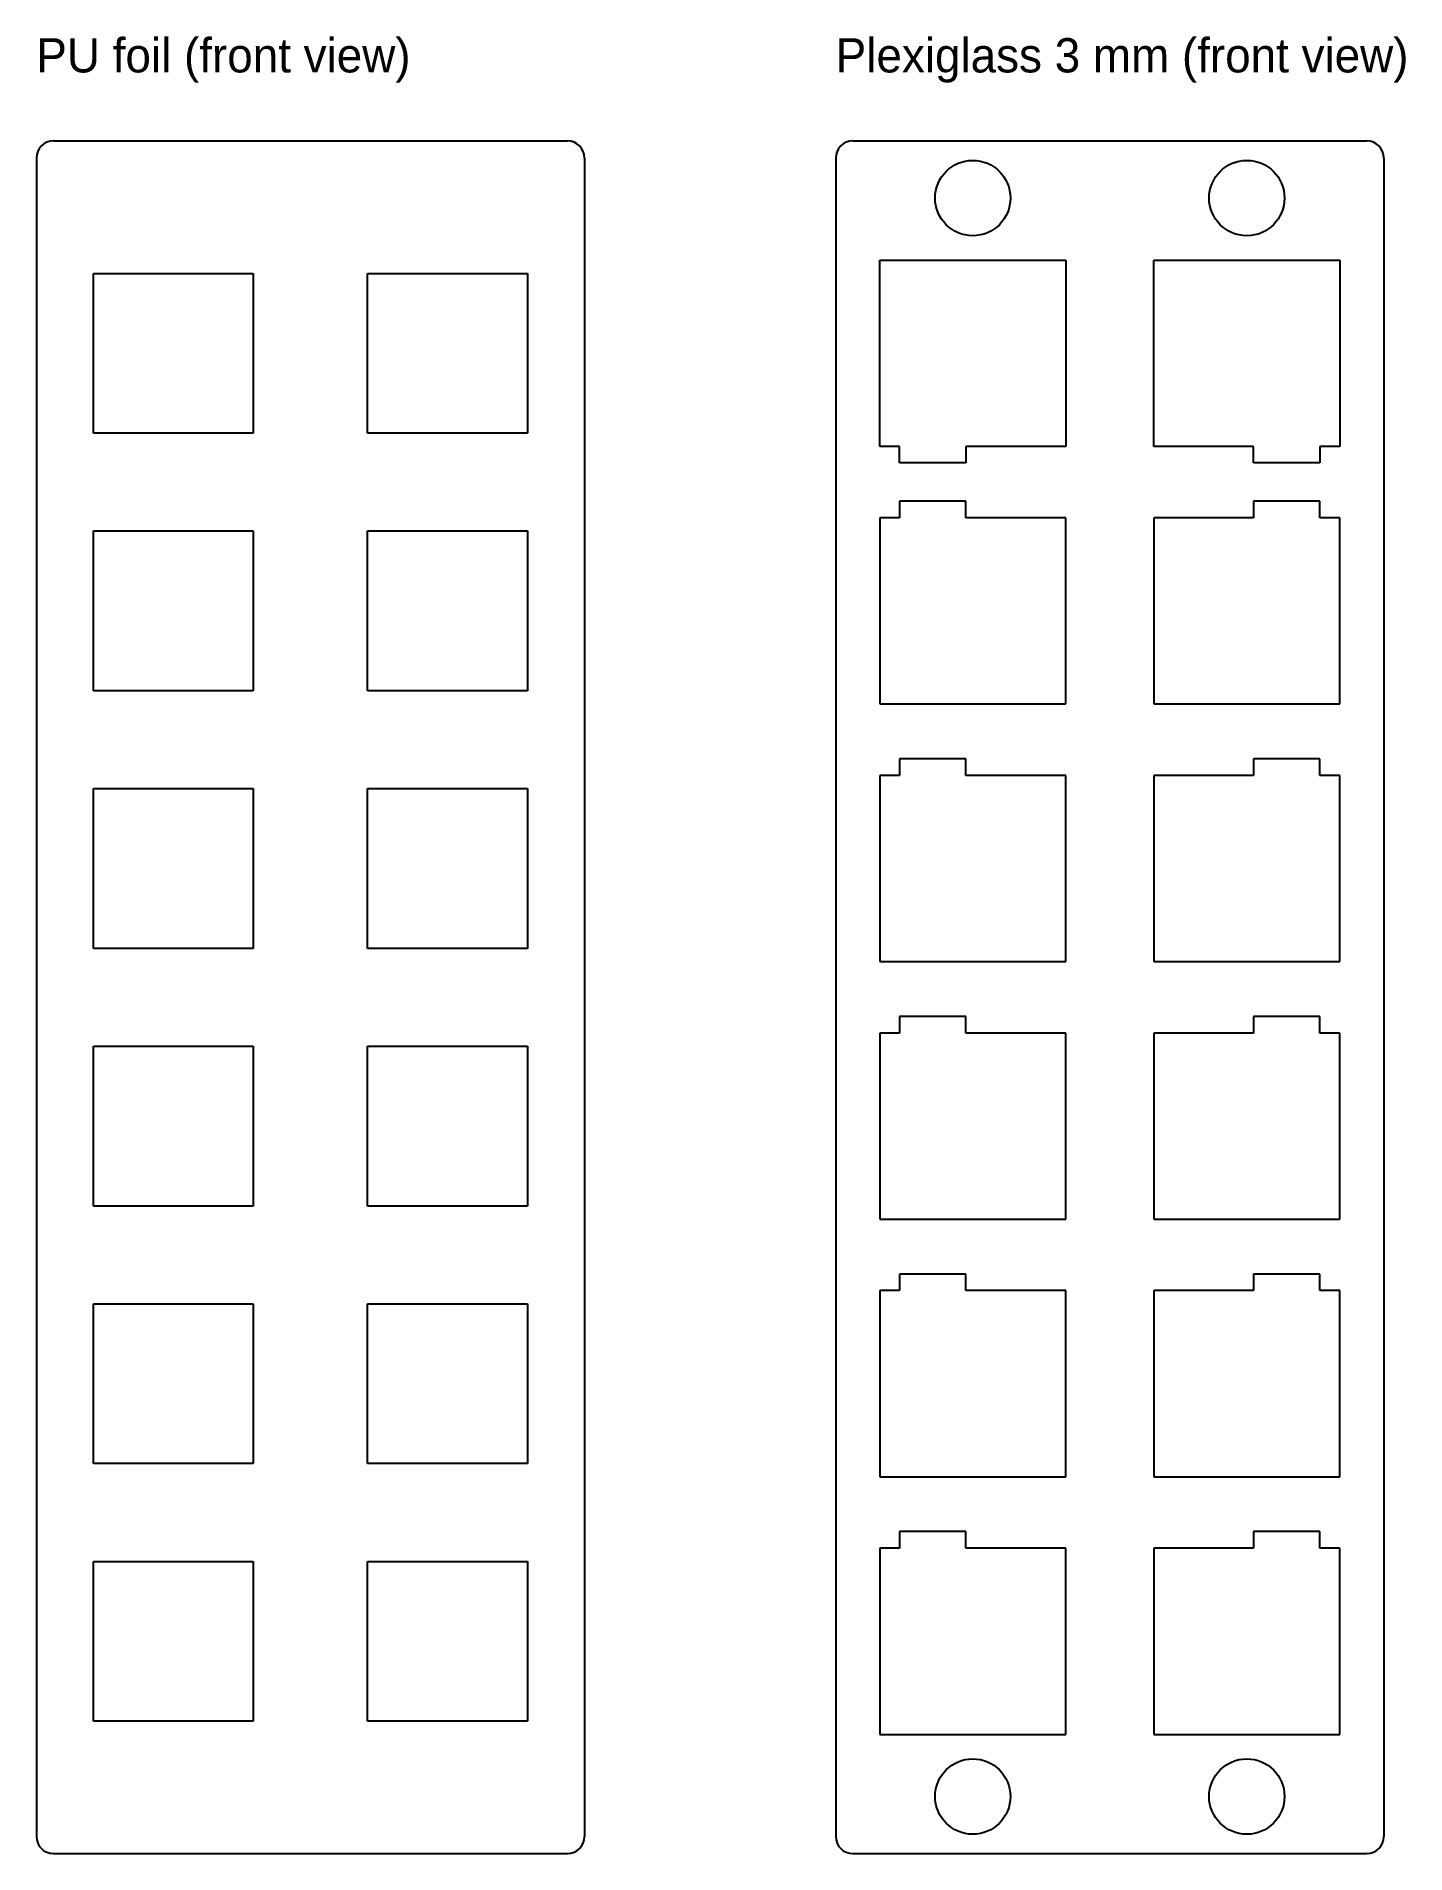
# Model space of a CAD drawing. Header units: millimetres. Extents: x -24 to 96, y -75 to 84.
import ezdxf

# ---------------------------------------------------------------- set-up
doc = ezdxf.new("R2010")
doc.units = ezdxf.units.MM

msp = doc.modelspace()

# ---------------------------------------------------------------- linework, layer by layer
at = {"layer": 'FOIL_KEY_FIELD_14'}
for p, q in [((-19, 63.4), (-5, 63.4)), ((-19, 49.4), (-19, 63.4)), ((-5, 63.4), (-5, 49.4)), ((5, 63.4), (19, 63.4)), ((5, 49.4), (5, 63.4)), ((19, 63.4), (19, 49.4)), ((-5, 49.4), (-19, 49.4)), ((19, 49.4), (5, 49.4)), ((-19, 40.84), (-5, 40.84)), ((-19, 26.84), (-19, 40.84)), ((-5, 40.84), (-5, 26.84)), ((5, 40.84), (19, 40.84)), ((5, 26.84), (5, 40.84)), ((19, 40.84), (19, 26.84)), ((-5, 26.84), (-19, 26.84)), ((19, 26.84), (5, 26.84)), ((-19, 18.28), (-5, 18.28)), ((-19, 4.28), (-19, 18.28)), ((-5, 18.28), (-5, 4.28)), ((5, 18.28), (19, 18.28)), ((5, 4.28), (5, 18.28)), ((19, 18.28), (19, 4.28)), ((-5, 4.28), (-19, 4.28)), ((19, 4.28), (5, 4.28)), ((-19, -4.28), (-5, -4.28)), ((-19, -18.28), (-19, -4.28)), ((-5, -4.28), (-5, -18.28)), ((5, -4.28), (19, -4.28)), ((5, -18.28), (5, -4.28)), ((19, -4.28), (19, -18.28)), ((-5, -18.28), (-19, -18.28)), ((19, -18.28), (5, -18.28)), ((-19, -26.84), (-5, -26.84)), ((-19, -40.84), (-19, -26.84)), ((-5, -26.84), (-5, -40.84)), ((5, -26.84), (19, -26.84)), ((5, -40.84), (5, -26.84)), ((19, -26.84), (19, -40.84)), ((-5, -40.84), (-19, -40.84)), ((19, -40.84), (5, -40.84)), ((-19, -49.4), (-5, -49.4)), ((-19, -63.4), (-19, -49.4)), ((-5, -49.4), (-5, -63.4)), ((5, -49.4), (19, -49.4)), ((5, -63.4), (5, -49.4)), ((19, -49.4), (19, -63.4)), ((-5, -63.4), (-19, -63.4)), ((19, -63.4), (5, -63.4))]:
    msp.add_line(p, q, dxfattribs=at)
at = {"layer": 'FOIL_OUTLINE'}
for p, q in [((-22.5, 75), (22.5, 75)), ((-24, 73.5), (-24, -73.5)), ((24, 73.5), (24, -73.5)), ((-22.5, -75), (22.5, -75))]:
    msp.add_line(p, q, dxfattribs=at)
for centre, start, end in [((-22.5, 73.5), 90, 180), ((22.5, 73.5), 0, 90), ((-22.5, -73.5), 180, 270), ((22.5, -73.5), 270, 360)]:
    msp.add_arc(centre, 1.5, start, end, dxfattribs=at)
at = {"layer": 'PG_CUT_HOLE_6_6'}
for centre in [(58, 70), (82, 70), (58, -70), (82, -70)]:
    msp.add_circle(centre, 3.3, dxfattribs=at)
at = {"layer": 'PG_CUT_POCKET'}
for p, q in [((49.85, 64.55), (66.15, 64.55)), ((49.85, 48.25), (49.85, 64.55)), ((66.15, 64.55), (66.15, 48.25)), ((73.85, 64.55), (90.15, 64.55)), ((73.85, 48.25), (73.85, 64.55)), ((90.15, 64.55), (90.15, 48.25)), ((51.6, 48.25), (49.85, 48.25)), ((51.6, 46.8), (51.6, 48.25)), ((66.15, 48.25), (57.4, 48.25)), ((57.4, 48.25), (57.4, 46.8)), ((82.6, 48.25), (73.85, 48.25)), ((82.6, 46.8), (82.6, 48.25)), ((90.15, 48.25), (88.4, 48.25)), ((88.4, 48.25), (88.4, 46.8)), ((57.4, 46.8), (51.6, 46.8)), ((88.4, 46.8), (82.6, 46.8)), ((57.4, 43.44), (51.6, 43.44)), ((51.6, 43.44), (51.6, 41.99)), ((57.4, 41.99), (57.4, 43.44)), ((88.4, 43.44), (82.6, 43.44)), ((82.6, 43.44), (82.6, 41.99)), ((88.4, 41.99), (88.4, 43.44)), ((51.6, 41.99), (49.85, 41.99)), ((49.85, 41.99), (49.85, 25.69)), ((66.15, 41.99), (57.4, 41.99)), ((66.15, 25.69), (66.15, 41.99)), ((82.6, 41.99), (73.85, 41.99)), ((73.85, 41.99), (73.85, 25.69)), ((90.15, 41.99), (88.4, 41.99)), ((90.15, 25.69), (90.15, 41.99)), ((49.85, 25.69), (66.15, 25.69)), ((73.85, 25.69), (90.15, 25.69)), ((57.4, 20.88), (51.6, 20.88)), ((51.6, 20.88), (51.6, 19.43)), ((57.4, 19.43), (57.4, 20.88)), ((88.4, 20.88), (82.6, 20.88)), ((82.6, 20.88), (82.6, 19.43)), ((88.4, 19.43), (88.4, 20.88)), ((51.6, 19.43), (49.85, 19.43)), ((49.85, 19.43), (49.85, 3.13)), ((66.15, 19.43), (57.4, 19.43)), ((66.15, 3.13), (66.15, 19.43)), ((82.6, 19.43), (73.85, 19.43)), ((73.85, 19.43), (73.85, 3.13)), ((90.15, 19.43), (88.4, 19.43)), ((90.15, 3.13), (90.15, 19.43)), ((49.85, 3.13), (66.15, 3.13)), ((73.85, 3.13), (90.15, 3.13)), ((51.6, -3.13), (49.85, -3.13)), ((49.85, -3.13), (49.85, -19.43)), ((57.4, -1.68), (51.6, -1.68)), ((51.6, -1.68), (51.6, -3.13)), ((57.4, -3.13), (57.4, -1.68)), ((66.15, -3.13), (57.4, -3.13)), ((66.15, -19.43), (66.15, -3.13)), ((82.6, -3.13), (73.85, -3.13)), ((73.85, -3.13), (73.85, -19.43)), ((88.4, -1.68), (82.6, -1.68)), ((82.6, -1.68), (82.6, -3.13)), ((88.4, -3.13), (88.4, -1.68)), ((90.15, -3.13), (88.4, -3.13)), ((90.15, -19.43), (90.15, -3.13)), ((49.85, -19.43), (66.15, -19.43)), ((73.85, -19.43), (90.15, -19.43)), ((57.4, -24.24), (51.6, -24.24)), ((51.6, -24.24), (51.6, -25.69)), ((57.4, -25.69), (57.4, -24.24)), ((88.4, -24.24), (82.6, -24.24)), ((82.6, -24.24), (82.6, -25.69)), ((88.4, -25.69), (88.4, -24.24)), ((51.6, -25.69), (49.85, -25.69)), ((49.85, -25.69), (49.85, -41.99)), ((66.15, -25.69), (57.4, -25.69)), ((66.15, -41.99), (66.15, -25.69)), ((82.6, -25.69), (73.85, -25.69)), ((73.85, -25.69), (73.85, -41.99)), ((90.15, -25.69), (88.4, -25.69)), ((90.15, -41.99), (90.15, -25.69)), ((49.85, -41.99), (66.15, -41.99)), ((73.85, -41.99), (90.15, -41.99)), ((57.4, -46.8), (51.6, -46.8)), ((51.6, -46.8), (51.6, -48.25)), ((57.4, -48.25), (57.4, -46.8)), ((88.4, -46.8), (82.6, -46.8)), ((82.6, -46.8), (82.6, -48.25)), ((88.4, -48.25), (88.4, -46.8)), ((51.6, -48.25), (49.85, -48.25)), ((49.85, -48.25), (49.85, -64.55)), ((66.15, -48.25), (57.4, -48.25)), ((66.15, -64.55), (66.15, -48.25)), ((82.6, -48.25), (73.85, -48.25)), ((73.85, -48.25), (73.85, -64.55)), ((90.15, -48.25), (88.4, -48.25)), ((90.15, -64.55), (90.15, -48.25)), ((49.85, -64.55), (66.15, -64.55)), ((73.85, -64.55), (90.15, -64.55))]:
    msp.add_line(p, q, dxfattribs=at)
at = {"layer": 'PG_OUTLINE'}
for p, q in [((47.5, 75), (92.5, 75)), ((46, 73.5), (46, -73.5)), ((94, 73.5), (94, -73.5)), ((47.5, -75), (92.5, -75))]:
    msp.add_line(p, q, dxfattribs=at)
for centre, start, end in [((47.5, 73.5), 90, 180), ((92.5, 73.5), 0, 90), ((47.5, -73.5), 180, 270), ((92.5, -73.5), 270, 360)]:
    msp.add_arc(centre, 1.5, start, end, dxfattribs=at)

# ---------------------------------------------------------------- texts
at = {"layer": 'TEXT'}
for s, p in [('PU foil (front view)', (-24, 81)), ('Plexiglass 3 mm (front view)', (46, 81))]:
    msp.add_text(s, height=3, dxfattribs=at).set_placement(p)

doc.saveas('drawing.dxf')
